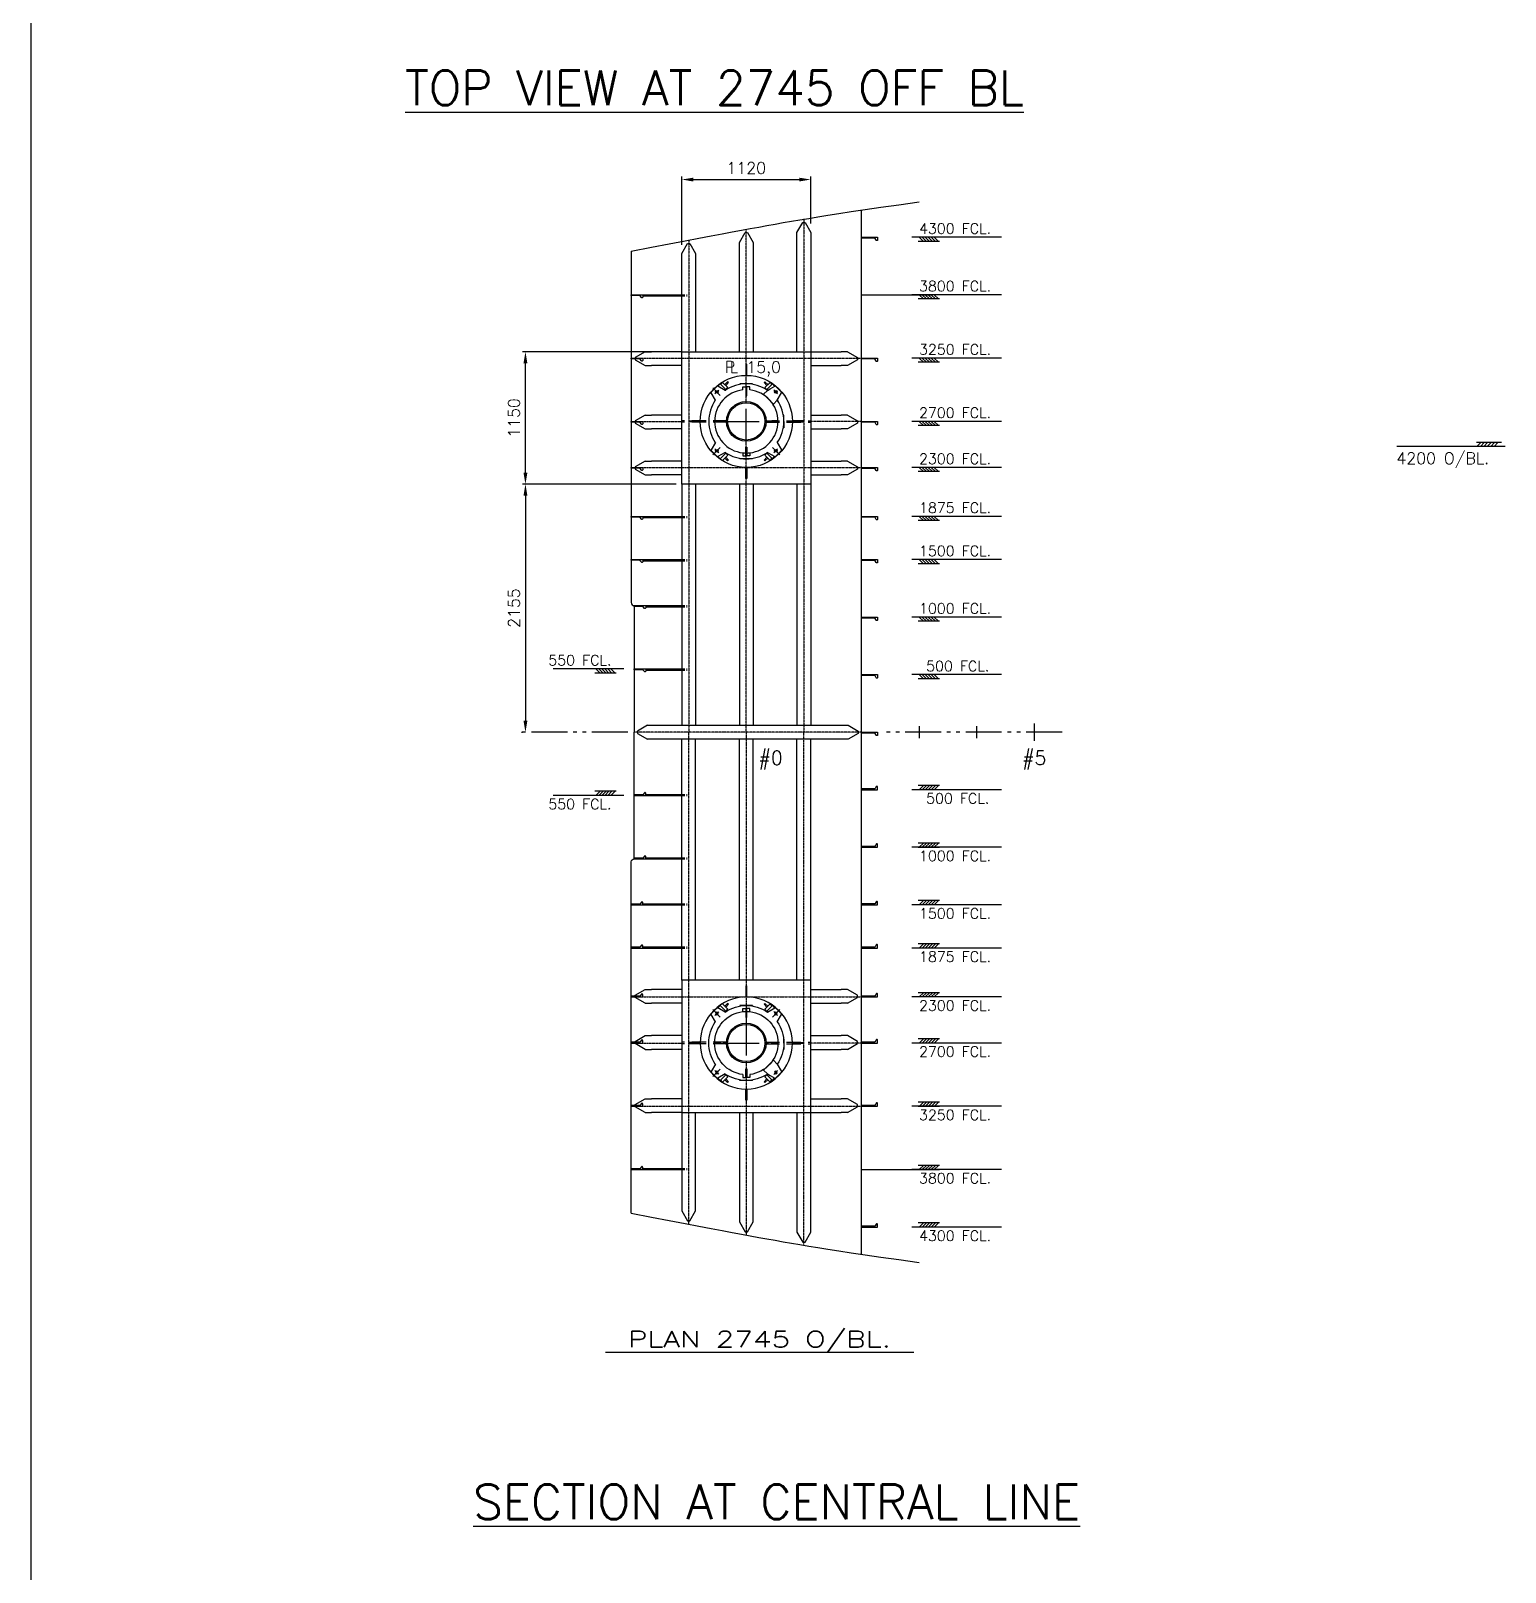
# Model space of a CAD drawing. Extents: x 53504 to 217282, y 25397 to 142583.
# Drawn here: x 135792 to 148596, y 115804 to 129194 of the extents above; entities that cross this region are included whole.
import ezdxf
from ezdxf.enums import TextEntityAlignment as Align

# ---------------------------------------------------------------- set-up
doc = ezdxf.new("R2010")
doc.units = 0
doc.header["$LTSCALE"] = 250
for name, pattern in [('DASHED', [0.75, 0.5, -0.25]), ('PHANTOM', [2.1, 1.25, -0.2, 0.125, -0.2, 0.125, -0.2]), ('STP-025', [0.16, 0.1, -0.06])]:
    doc.linetypes.add(name, pattern=pattern)
doc.layers.get('0').update_dxf_attribs({"linetype": 'CONTINUOUS'})
doc.layers.get('DEFPOINTS').update_dxf_attribs({"linetype": 'CONTINUOUS'})
for name, color, linetype in [('_-0', 7, 'CONTINUOUS'), ('S0CO1', 1, 'CONTINUOUS'), ('S0CO2', 2, 'CONTINUOUS'), ('S0CO5', 4, 'CONTINUOUS'), ('S0DA1', 1, 'DASHED'), ('S0DA2', 2, 'DASHED'), ('S0DA3', 3, 'DASHED'), ('S0DIM', 2, 'CONTINUOUS'), ('S0PH1', 1, 'PHANTOM'), ('S0TX2', 2, 'CONTINUOUS')]:
    doc.layers.add(name, color=color, linetype=linetype)
doc.styles.add('ROMANS', font='romans', dxfattribs={"height": 100})
doc.dimstyles.get("Standard").update_dxf_attribs({"dimscale": 50, "dimtxt": 2, "dimasz": 2, "dimexe": 0.5, "dimexo": 1, "dimgap": 1, "dimtad": 1, "dimdsep": 46, "dimtxsty": 'ROMANS', "dimcen": 1.5, "dimclrd": 1, "dimclre": 1, "dimclrt": 2, "dimazin": 2, "dimtfac": 1, "dimtmove": 2, "dimatfit": 3, "dimfxl": 1, "dimtvp": 100, "dimtolj": 1, "dimarcsym": 0})

# ---------------------------------------------------------------- blocks, each defined once
blk = doc.blocks.new('stmaskinplan')
at = {"color": 0, "linetype": 'ByBlock'}
for p, q in [((-5, 496), (5, 496)), ((-5, 496), (-5, 400)), ((5, 400), (5, 496)), ((-254, 306), (-306, 254)), ((-226, 226), (-292, 292)), ((-184, 269), (-248, 306)), ((-227, 325), (-246, 305)), ((-181, 279), (-227, 325)), ((-206, 339), (-223, 321)), ((-160, 293), (-206, 339)), ((-188, 271), (-181, 279)), ((-162, 344), (-186, 319)), ((-177, 275), (-181, 279)), ((-179, 312), (-154, 337)), ((-177, 275), (-160, 293)), ((-154, 337), (-162, 344)), ((-55, 326), (-55, 321)), ((55, 326), (-55, 326)), ((-30, 300), (0, 300)), ((-30, 273), (-30, 300)), ((-5, 300), (-5, 223)), ((30, 300), (0, 300)), ((5, 223), (5, 300)), ((30, 273), (30, 300)), ((55, 326), (55, 321)), ((184, 269), (150, 235)), ((154, 337), (162, 344)), ((179, 312), (154, 337)), ((160, 293), (206, 339)), ((177, 275), (160, 293)), ((162, 344), (186, 319)), ((177, 275), (181, 279)), ((181, 279), (227, 325)), ((188, 271), (181, 279)), ((184, 269), (206, 282)), ((206, 339), (223, 321)), ((206, 282), (248, 306)), ((227, 325), (246, 305)), ((306, 254), (254, 306)), ((-269, 184), (-306, 248)), ((-5, 223), (5, 223)), ((235, 150), (150, 235)), ((269, 184), (235, 150)), ((269, 184), (306, 248)), ((-496, 5), (-400, 5)), ((-496, 5), (-496, -5)), ((-275, 5), (-223, 5)), ((-223, 5), (-223, -5)), ((275, 5), (223, 5)), ((223, 5), (223, -5)), ((326, 55), (321, 55)), ((326, 0), (326, 55)), ((326, 0), (326, -55)), ((496, 5), (400, 5)), ((496, 5), (496, -5)), ((-400, -5), (-496, -5)), ((-223, -5), (-275, -5)), ((223, -5), (275, -5)), ((326, -55), (321, -55)), ((400, -5), (496, -5)), ((-269, -184), (-306, -248)), ((-254, -306), (-306, -254)), ((-226, -226), (-292, -292)), ((-5, -223), (5, -223)), ((-5, -300), (-5, -223)), ((5, -223), (5, -300)), ((226, -226), (292, -292)), ((306, -254), (254, -306)), ((269, -184), (306, -248)), ((-184, -269), (-248, -306)), ((-227, -325), (-246, -305)), ((-181, -279), (-227, -325)), ((-160, -293), (-206, -339)), ((-188, -271), (-181, -279)), ((-162, -344), (-186, -319)), ((-177, -275), (-181, -279)), ((-179, -312), (-154, -337)), ((-177, -275), (-160, -293)), ((-154, -337), (-162, -344)), ((-55, -326), (-55, -321)), ((55, -326), (-55, -326)), ((-30, -273), (-30, -300)), ((-30, -300), (0, -300)), ((-5, -496), (-5, -400)), ((30, -300), (0, -300)), ((5, -400), (5, -496)), ((30, -273), (30, -300)), ((55, -326), (55, -321)), ((179, -312), (154, -337)), ((154, -337), (162, -344)), ((177, -275), (160, -293)), ((160, -293), (206, -339)), ((162, -344), (186, -319)), ((177, -275), (181, -279)), ((188, -271), (181, -279)), ((181, -279), (227, -325)), ((184, -269), (248, -306)), ((206, -339), (223, -321)), ((227, -325), (246, -305)), ((-5, -496), (5, -496))]:
    blk.add_line(p, q, dxfattribs=at)
for centre, radius in [((0, 0), 400), ((-256, 256), 12.2), ((256, 256), 12.2), ((-256, -256), 12.2), ((256, -256), 12.2)]:
    blk.add_circle(centre, radius, dxfattribs=at)
for centre, radius, start, end in [((0, 0), 275, 96.2629, 263.7371), ((0, 0), 362, 131.4545, 138.8111), ((-251, 302), 5, 60, 135), ((-184, 280), 9, 244.5866, 301.8073), ((0, 0), 326, 55.6525, 124.3475), ((0, 0), 275, 276.2629, 83.7371), ((184, 280), 9, 238.1927, 295.4134), ((0, 0), 362, 41.4545, 48.8111), ((251, 302), 5, 45, 120), ((0, 0), 326, 145.6525, 180), ((-302, 251), 5, 135, 210), ((-280, 184), 9, 328.1927, 25.4134), ((0, 0), 326, 0, 34.3475), ((280, 184), 9, 154.5866, 211.8073), ((302, 251), 5, 330, 45), ((0, 0), 326, 180, 214.3475), ((0, 0), 326, 325.6525, 0), ((-302, -251), 5, 150, 225), ((-280, -184), 9, 334.5866, 31.8073), ((0, 0), 362, 221.1889, 228.5455), ((0, 0), 362, 311.1889, 318.5455), ((280, -184), 9, 148.1927, 205.4134), ((302, -251), 5, 315, 30), ((-251, -302), 5, 225, 300), ((-251, -302), 5, 225, 300), ((-184, -280), 9, 58.1927, 115.4134), ((0, 0), 326, 235.6525, 304.3475), ((0, -5), 270, 263.6206, 270), ((0, -5), 270, 270, 276.3794), ((184, -280), 9, 64.5866, 121.8073)]:
    blk.add_arc(centre, radius, start, end, dxfattribs=at)
at = {"layer": 'S0PH1'}
for p, q in [((0, -204), (0, 209)), ((-202, 0), (206, 0))]:
    blk.add_line(p, q, dxfattribs=at)
blk = doc.blocks.new('HP140x8')
at = {"color": 0}
blk.add_lwpolyline([(0, 0), (0, -140), (24, -140, 0.767327), (27, -129), (11, -119, -0.267949), (8, -115), (8, 0)], format="xyb", close=True, dxfattribs=at)
blk = doc.blocks.new('HP100x7')
at = {"color": 0}
blk.add_lwpolyline([(0, 0), (0, -100), (20, -100, 0.767327), (24, -89), (10, -79, -0.267949), (7, -75), (7, 0)], format="xyb", close=True, dxfattribs=at)
blk = doc.blocks.new('*X7')
at = {"color": 0}
for p, q in [((13410, 17177), (13450, 17217)), ((13439, 17177), (13479, 17217)), ((13467, 17177), (13507, 17217)), ((13495, 17177), (13535, 17217)), ((13523, 17177), (13563, 17217)), ((13552, 17177), (13592, 17217))]:
    blk.add_line(p, q, dxfattribs=at)
blk = doc.blocks.new('TYKK')
at = {"layer": 'S0CO1'}
for p, q in [((-2.04, 0.82), (2.04, 0.82)), ((-2.04, 0), (2.04, 0))]:
    blk.add_line(p, q, dxfattribs=at)
at = {"layer": 'S0CO1', "xscale": 0.0204, "yscale": 0.0204, "zscale": 0.0204}
blk.add_blockref('*X7', (-275.41, -350.41), dxfattribs=at)
blk = doc.blocks.new('snip')
at = {"color": 0, "linetype": 'ByBlock'}
for p, q in [((-75, -151), (-75, -221)), ((75, -151), (75, -221))]:
    blk.add_line(p, q, dxfattribs=at)
blk.add_lwpolyline([(75, -151), (13, -43), (-12, -43), (-75, -151)], dxfattribs=at)
blk = doc.blocks.new('*D126')
at = {"layer": 'DEFPOINTS', "color": 0, "transparency": 16777216}
for p in [(141445, 125256), (140087, 123101), (140103, 123101)]:
    blk.add_point(p, dxfattribs=at)
at = {"layer": 'S0CO1', "color": 1, "lineweight": -2, "transparency": 16777216}
for p, q in [((141395, 125256), (140062, 125256)), ((140087, 125156), (140087, 123201)), ((140053, 123101), (140062, 123101))]:
    blk.add_line(p, q, dxfattribs=at)
at = {"layer": 'S0CO1', "color": 1, "transparency": 16777216}
for points in [[(140070, 125156), (140104, 125156), (140087, 125256)], [(140070, 123201), (140104, 123201), (140087, 123101)]]:
    blk.add_solid(points, dxfattribs=at)
at = {"layer": 'S0CO1', "color": 2, "transparency": 16777216, "insert": (139987, 124179), "char_height": 100, "attachment_point": 5, "rotation": 90, "style": 'ROMANS'}
blk.add_mtext('\\A1;2155', dxfattribs=at)
blk = doc.blocks.new('*D127')
at = {"layer": 'DEFPOINTS', "color": 0, "transparency": 16777216}
for p in [(140087, 126406), (141445, 126406), (141445, 125256)]:
    blk.add_point(p, dxfattribs=at)
at = {"layer": 'S0CO1', "color": 1, "lineweight": -2, "transparency": 16777216}
for p, q in [((141395, 126406), (140062, 126406)), ((140087, 125356), (140087, 126306)), ((141395, 125256), (140062, 125256))]:
    blk.add_line(p, q, dxfattribs=at)
at = {"layer": 'S0CO1', "color": 1, "transparency": 16777216}
for points in [[(140070, 126306), (140104, 126306), (140087, 126406)], [(140070, 125356), (140104, 125356), (140087, 125256)]]:
    blk.add_solid(points, dxfattribs=at)
at = {"layer": 'S0CO1', "color": 2, "transparency": 16777216, "insert": (139987, 125831), "char_height": 100, "attachment_point": 5, "rotation": 90, "style": 'ROMANS'}
blk.add_mtext('\\A1;1150', dxfattribs=at)
blk = doc.blocks.new('*D128')
at = {"layer": 'DEFPOINTS', "color": 0, "transparency": 16777216}
for p in [(142565, 127902), (142565, 127469), (141445, 127285)]:
    blk.add_point(p, dxfattribs=at)
at = {"layer": 'S0CO1', "color": 1, "lineweight": -2, "transparency": 16777216}
for p, q in [((141445, 127335), (141445, 127927)), ((141545, 127902), (142465, 127902)), ((142565, 127519), (142565, 127927))]:
    blk.add_line(p, q, dxfattribs=at)
at = {"layer": 'S0CO1', "color": 1, "transparency": 16777216}
for points in [[(141545, 127918), (141545, 127885), (141445, 127902)], [(142465, 127918), (142465, 127885), (142565, 127902)]]:
    blk.add_solid(points, dxfattribs=at)
at = {"layer": 'S0CO1', "color": 2, "transparency": 16777216, "insert": (142005, 128002), "char_height": 100, "attachment_point": 5, "style": 'ROMANS'}
blk.add_mtext('\\A1;1120', dxfattribs=at)
blk = doc.blocks.new('PLDIM2')
at = {"layer": 'S0TX2', "style": 'ROMANS'}
for s, p in [('P', (-19, 0)), ('L', (23, 0))]:
    blk.add_text(s, height=100, dxfattribs=at).set_placement(p)
blk.add_attdef('XX.X', (168, -1), '', height=100, dxfattribs=at)
blk = doc.blocks.new('ST10011')
at = {"layer": 'S0CO1'}
for p, q in [((4.24, 0.65), (-0.08, 0.65)), ((0, 0), (0.65, 0.65)), ((0.6, 0), (1.25, 0.65)), ((1.2, 0), (1.85, 0.65)), ((1.8, 0), (2.45, 0.65)), ((2.4, 0), (3.05, 0.65)), ((3, 0), (3.65, 0.65))]:
    blk.add_line(p, q, dxfattribs=at)

msp = doc.modelspace()

# ---------------------------------------------------------------- linework, layer by layer
at = {"layer": 'S0CO1', "color": 6}
msp.add_line((135791.556, 141186.874), (135791.556, 92984.046), dxfattribs=at)
at = {"layer": 'S0CO1', "color": 0}
for p, q in [((141105.181, 126901.091), (141445.181, 126901.091)), ((141105.181, 126891.091), (141445.181, 126891.091)), ((141445.181, 126406.091), (141181.739, 126406.091)), ((142565.181, 126406.091), (142828.623, 126406.091)), ((141445.181, 126286.091), (141181.739, 126286.091)), ((142565.181, 126286.091), (142828.623, 126286.091)), ((141445.181, 125856.091), (141181.739, 125856.091)), ((141445.181, 125736.091), (141181.739, 125736.091)), ((142565.181, 125856.091), (142828.623, 125856.091)), ((142565.181, 125736.091), (142828.623, 125736.091)), ((141445.181, 125456.091), (141181.739, 125456.091)), ((141445.181, 125336.091), (141181.739, 125336.091)), ((142565.181, 125456.091), (142828.623, 125456.091)), ((142565.181, 125336.091), (142828.623, 125336.091)), ((141445.181, 125256.091), (141445.181, 123161.091)), ((141565.181, 125256.091), (141565.181, 123161.091)), ((141945.181, 125256.091), (141945.181, 123161.091)), ((142065.181, 125256.091), (142065.181, 123161.091)), ((142445.181, 125256.091), (142445.181, 123161.091)), ((142565.181, 125256.091), (142565.181, 123161.091)), ((141105.181, 124976.091), (141445.181, 124976.091)), ((141105.181, 124966.091), (141445.181, 124966.091)), ((141105.181, 124601.091), (141445.181, 124601.091)), ((141105.181, 124591.091), (141445.181, 124591.091)), ((141131.291, 124201.091), (141445.181, 124201.091)), ((141131.291, 124191.091), (141445.181, 124191.091)), ((141131.291, 123651.091), (141445.181, 123651.091)), ((141131.291, 123641.091), (141445.181, 123641.091)), ((141445.181, 120946.091), (141445.181, 123041.091)), ((141565.181, 120946.091), (141565.181, 123041.091)), ((141945.181, 120946.091), (141945.181, 123041.091)), ((142065.181, 120946.091), (142065.181, 123041.091)), ((142445.181, 120946.091), (142445.181, 123041.091)), ((142565.181, 120946.091), (142565.181, 123041.091)), ((141131.291, 122561.091), (141445.181, 122561.091)), ((141131.291, 122551.091), (141445.181, 122551.091)), ((141131.291, 122011.091), (141445.181, 122011.091)), ((141131.291, 122001.091), (141445.181, 122001.091)), ((141105.181, 121611.091), (141445.181, 121611.091)), ((141105.181, 121601.091), (141445.181, 121601.091)), ((141105.181, 121236.091), (141445.181, 121236.091)), ((141105.181, 121226.091), (141445.181, 121226.091)), ((141445.181, 120866.091), (141181.739, 120866.091)), ((142565.181, 120866.091), (142828.623, 120866.091)), ((141445.181, 120746.091), (141181.739, 120746.091)), ((142565.181, 120746.091), (142828.623, 120746.091)), ((141445.181, 120466.091), (141181.739, 120466.091)), ((142565.181, 120466.091), (142828.623, 120466.091)), ((141445.181, 120346.091), (141181.739, 120346.091)), ((142565.181, 120346.091), (142828.623, 120346.091)), ((141445.181, 119916.091), (141181.739, 119916.091)), ((142565.181, 119916.091), (142828.623, 119916.091)), ((141445.181, 119796.091), (141181.739, 119796.091)), ((142565.181, 119796.091), (142828.623, 119796.091)), ((141105.181, 119311.091), (141445.181, 119311.091)), ((141105.181, 119301.091), (141445.181, 119301.091))]:
    msp.add_line(p, q, dxfattribs=at)
for points in [[(142445.181, 126406.091), (142445.181, 127443.298), (142495.181, 127529.9), (142515.181, 127529.9), (142565.181, 127443.298), (142565.181, 126406.091)], [(141445.181, 126406.091), (141445.181, 127259.307), (141495.181, 127345.91), (141515.181, 127345.91), (141565.181, 127259.307), (141565.181, 126406.091)], [(141945.181, 126406.091), (141945.181, 127354.588), (141995.181, 127441.19), (142015.181, 127441.19), (142065.181, 127354.588), (142065.181, 126406.091)], [(141147.894, 123161.091), (141061.291, 123111.091), (141061.291, 123091.091), (141147.894, 123041.091)], [(141147.894, 123161.091), (142888.579, 123161.091), (142975.181, 123111.091), (142975.181, 123091.091), (142888.579, 123041.091), (141147.894, 123041.091)], [(141445.181, 119796.091), (141445.181, 118942.874), (141495.181, 118856.272), (141515.181, 118856.272), (141565.181, 118942.874), (141565.181, 119796.091)], [(141945.181, 119796.091), (141945.181, 118847.594), (141995.181, 118760.991), (142015.181, 118760.991), (142065.181, 118847.594), (142065.181, 119796.091)], [(142445.181, 119796.091), (142445.181, 118758.884), (142495.181, 118672.281), (142515.181, 118672.281), (142565.181, 118758.884), (142565.181, 119796.091)]]:
    msp.add_lwpolyline(points, dxfattribs=at)
at = {"layer": 'S0CO2', "color": 0}
for points in [[(141445.181, 126406.091), (142565.181, 126406.091), (142565.181, 125256.091), (141445.181, 125256.091)], [(141445.181, 119796.091), (142565.181, 119796.091), (142565.181, 120946.091), (141445.181, 120946.091)]]:
    msp.add_lwpolyline(points, close=True, dxfattribs=at)
for centre, radius in [((142005.181, 125801.091), 171.95), ((142005.181, 125801.091), 161.95), ((142005.181, 120401.091), 171.95), ((142005.181, 120401.091), 161.95)]:
    msp.add_circle(centre, radius, dxfattribs=at)
at = {"layer": 'S0CO5', "color": 0}
for p, q in [((143005.181, 118563.42), (143005.181, 127638.762)), ((143005.181, 126901.091), (143607.08, 126901.091)), ((143005.181, 119301.091), (143607.08, 119301.091))]:
    msp.add_line(p, q, dxfattribs=at)
for points in [[(141005.181, 127280.108), (141181.369, 127313.853), (141336.561, 127343.541), (141473.199, 127369.63), (141593.723, 127392.58), (141700.575, 127412.849), (141796.197, 127430.896), (141883.029, 127447.178), (141963.514, 127462.155), (142039.849, 127476.236), (142113.254, 127489.633), (142184.706, 127502.511), (142255.181, 127515.032), (142325.656, 127527.361), (142397.108, 127539.662), (142470.513, 127552.097), (142546.848, 127564.831), (142627.333, 127578.046), (142714.165, 127592.007), (142809.787, 127606.995), (142916.639, 127623.292), (143037.164, 127641.181), (143173.801, 127660.945), (143328.993, 127682.866), (143505.181, 127707.226)], [(141005.181, 118922.073), (141181.369, 118888.329), (141336.561, 118858.641), (141473.199, 118832.551), (141593.723, 118809.601), (141700.575, 118789.332), (141796.197, 118771.286), (141883.029, 118755.003), (141963.514, 118740.026), (142039.849, 118725.946), (142113.254, 118712.548), (142184.706, 118699.671), (142255.181, 118687.149), (142325.656, 118674.82), (142397.108, 118662.52), (142470.513, 118650.085), (142546.848, 118637.351), (142627.333, 118624.135), (142714.165, 118610.175), (142809.787, 118595.187), (142916.639, 118578.89), (143037.164, 118561), (143173.801, 118541.236), (143328.993, 118519.315), (143505.181, 118494.955)]]:
    msp.add_lwpolyline(points, dxfattribs=at)
for points in [[(141005.181, 127280.108), (141005.181, 124227.201, 0.414213562), (141031.291, 124201.091), (141031.291, 123101.091)], [(141005.181, 118922.073), (141005.181, 121974.981, -0.414213562), (141031.291, 122001.091), (141031.291, 123101.091)]]:
    msp.add_lwpolyline(points, format="xyb", dxfattribs=at)
at = {"layer": 'S0DA1', "color": 0, "linetype": 'STP-025'}
for p, q in [((141445.181, 126901.091), (141490.181, 126901.091)), ((141445.181, 126891.091), (141490.181, 126891.091)), ((141445.181, 124976.091), (141490.181, 124976.091)), ((141445.181, 124966.091), (141490.181, 124966.091)), ((141445.181, 124601.091), (141490.181, 124601.091)), ((141445.181, 124591.091), (141490.181, 124591.091)), ((141445.181, 124201.091), (141490.181, 124201.091)), ((141445.181, 124191.091), (141490.181, 124191.091)), ((141445.181, 123651.091), (141490.181, 123651.091)), ((141445.181, 123641.091), (141490.181, 123641.091)), ((141445.181, 122561.091), (141490.181, 122561.091)), ((141445.181, 122551.091), (141490.181, 122551.091)), ((141445.181, 122011.091), (141490.181, 122011.091)), ((141445.181, 122001.091), (141490.181, 122001.091)), ((141445.181, 121611.091), (141490.181, 121611.091)), ((141445.181, 121601.091), (141490.181, 121601.091)), ((141445.181, 121236.091), (141490.181, 121236.091)), ((141445.181, 121226.091), (141490.181, 121226.091)), ((141445.181, 119311.091), (141490.181, 119311.091)), ((141445.181, 119301.091), (141490.181, 119301.091))]:
    msp.add_line(p, q, dxfattribs=at)
at = {"layer": 'S0DA1', "color": 0}
for p, q in [((141843.231, 125807.091), (141445.181, 125807.091)), ((141843.231, 125795.091), (141445.181, 125795.091)), ((142167.131, 125807.091), (142565.181, 125807.091)), ((142167.131, 125795.091), (142565.181, 125795.091)), ((141843.231, 120407.091), (141445.181, 120407.091)), ((141843.231, 120395.091), (141445.181, 120395.091)), ((142167.131, 120407.091), (142565.181, 120407.091)), ((142167.131, 120395.091), (142565.181, 120395.091))]:
    msp.add_line(p, q, dxfattribs=at)
at = {"layer": 'S0DA2', "color": 0, "ltscale": 0.02}
for p, q in [((142005.181, 125973.041), (142005.181, 127471.19)), ((142505.181, 127559.9), (142505.181, 123101.091)), ((141505.181, 127375.91), (141505.181, 123101.091)), ((142005.181, 123101.091), (142005.181, 125629.141)), ((141505.181, 118826.272), (141505.181, 123101.091)), ((142005.181, 123101.091), (142005.181, 120573.041)), ((142505.181, 118642.281), (142505.181, 123101.091)), ((142005.181, 120229.141), (142005.181, 118730.991))]:
    msp.add_line(p, q, dxfattribs=at)
at = {"layer": 'S0DA3', "color": 0, "ltscale": 0.02}
for p, q in [((141005.181, 126351.091), (143005.181, 126351.091)), ((141005.181, 125801.091), (141445.181, 125801.091)), ((143005.181, 125801.091), (142565.181, 125801.091)), ((141005.181, 125401.091), (143005.181, 125401.091)), ((143005.181, 123101.091), (141031.291, 123101.091)), ((141005.181, 120801.091), (143005.181, 120801.091)), ((141005.181, 120401.091), (141445.181, 120401.091)), ((143005.181, 120401.091), (142565.181, 120401.091)), ((141005.181, 119851.091), (143005.181, 119851.091))]:
    msp.add_line(p, q, dxfattribs=at)
at = {"layer": 'S0DIM', "color": 0}
for p, q in [((144222.179, 127401.091), (143443.202, 127401.091)), ((144222.179, 126901.091), (143443.202, 126901.091)), ((144222.179, 126351.091), (143443.202, 126351.091)), ((144222.179, 125801.091), (143443.202, 125801.091)), ((144222.179, 125401.091), (143443.202, 125401.091)), ((144222.179, 124976.091), (143443.202, 124976.091)), ((144222.179, 124601.091), (143443.202, 124601.091)), ((144222.179, 124101.091), (143443.202, 124101.091)), ((140941.157, 123651.091), (140326.931, 123651.091)), ((144222.179, 123601.091), (143443.202, 123601.091)), ((140941.157, 122551.091), (140326.931, 122551.091)), ((144222.179, 122601.091), (143443.202, 122601.091)), ((144222.179, 122101.091), (143443.202, 122101.091)), ((144222.179, 121601.091), (143443.202, 121601.091)), ((144222.179, 121226.091), (143443.202, 121226.091)), ((144222.179, 120801.091), (143443.202, 120801.091)), ((144222.179, 120401.091), (143443.202, 120401.091)), ((144222.179, 119851.091), (143443.202, 119851.091)), ((144222.179, 119301.091), (143443.202, 119301.091)), ((144222.179, 118801.091), (143443.202, 118801.091))]:
    msp.add_line(p, q, dxfattribs=at)
msp.add_lwpolyline([(148595.526, 125584.241), (147654.749, 125584.241)], dxfattribs=at)
at = {"layer": 'S0PH1', "color": 0}
for p, q in [((140976.282, 123101.091), (140022.759, 123101.091)), ((144747.731, 123101.091), (143220.185, 123101.091))]:
    msp.add_line(p, q, dxfattribs=at)
at = {"layer": 'S0TX2', "color": 0}
for p, q in [((143505.181, 123153.591), (143505.181, 123048.591)), ((144005.181, 123153.591), (144005.181, 123048.591)), ((144505.181, 123176.091), (144505.181, 123026.091)), ((143458.892, 117711.871), (140782.399, 117711.871))]:
    msp.add_line(p, q, dxfattribs=at)

# ---------------------------------------------------------------- block references
at = {"layer": 'S0CO1', "color": 0, "yscale": 0.7999999999992724}
for p, xscale, zscale, rotation in [((141005.181, 126346.091), 0.7999999999992724, 0.7999999999992724, 90), ((143005.181, 126346.091), -0.7999999999992724, 0.8, 270), ((141005.181, 125796.091), 0.7999999999992724, 0.7999999999992724, 90), ((143005.181, 125796.091), -0.7999999999992724, 0.8, 270), ((141005.181, 125396.091), 0.7999999999992724, 0.7999999999992724, 90), ((143005.181, 125396.091), -0.7999999999992724, 0.8, 270), ((141005.181, 120806.091), -0.7999999999992724, 0.8, 90), ((143005.181, 120806.091), 0.7999999999992724, 0.7999999999992724, 270), ((141005.181, 120406.091), -0.7999999999992724, 0.8, 90), ((143005.181, 120406.091), 0.7999999999992724, 0.7999999999992724, 270), ((141005.181, 119856.091), -0.7999999999992724, 0.8, 90), ((143005.181, 119856.091), 0.7999999999992724, 0.7999999999992724, 270)]:
    msp.add_blockref('snip', p, dxfattribs=dict(at, xscale=xscale, zscale=zscale, rotation=rotation))
at = {"layer": 'S0CO1', "color": 0}
msp.add_blockref('PLDIM2', (141838.015, 126223.585), dxfattribs=at).add_auto_attribs({'XX.X': '15,0'})
at = {"layer": 'S0CO2', "color": 0, "xscale": -1}
for name, p, rotation in [('HP140x8', (143005.181, 127401.091), 90), ('HP140x8', (143005.181, 126351.091), 90), ('HP140x8', (143005.181, 125801.091), 90), ('HP140x8', (143005.181, 125401.091), 90), ('HP140x8', (143005.181, 124976.091), 90), ('HP140x8', (143005.181, 124601.091), 90), ('HP140x8', (143005.181, 124101.091), 90), ('HP140x8', (143005.181, 123601.091), 90), ('HP140x8', (143005.181, 123101.091), 90), ('stmaskinplan', (142005.181, 120401.091), 180)]:
    msp.add_blockref(name, p, dxfattribs=dict(at, rotation=rotation))
at = {"layer": 'S0CO2', "color": 0}
msp.add_blockref('stmaskinplan', (142005.181, 125801.091), dxfattribs=at)
at = {"layer": 'S0CO2', "color": 0, "rotation": 90}
for p in [(143005.181, 122601.091), (143005.181, 122101.091), (143005.181, 121601.091), (143005.181, 121226.091), (143005.181, 120801.091), (143005.181, 120401.091), (143005.181, 119851.091), (143005.181, 118801.091)]:
    msp.add_blockref('HP140x8', p, dxfattribs=at)
at = {"layer": 'S0DIM', "color": 0, "extrusion": (0, 0, -1), "xscale": 45, "yscale": 45, "zscale": -45}
for p in [(-143590.45, 127364.371), (-143590.45, 126864.371), (-143590.45, 126314.371), (-143590.45, 125764.371), (-143590.45, 125364.371), (-143590.45, 124939.371), (-143590.45, 124564.371), (-143590.45, 124064.371), (-140781.891, 123614.371), (-143590.45, 123564.371)]:
    msp.add_blockref('TYKK', p, dxfattribs=at)
at = {"layer": 'S0DIM', "color": 0, "xscale": 50, "yscale": 50, "zscale": 50}
msp.add_blockref('ST10011', (148350.348, 125584.241), dxfattribs=at)
at = {"layer": 'S0DIM', "color": 0, "extrusion": (0, 0, -1), "xscale": -45, "yscale": 45, "zscale": -45, "rotation": 180}
for p in [(-140781.891, 122587.811), (-143590.45, 122637.811), (-143590.45, 122137.811), (-143590.45, 121637.811), (-143590.45, 121262.811), (-143590.45, 120837.811), (-143590.45, 120437.811), (-143590.45, 119887.811), (-143590.45, 119337.811), (-143590.45, 118837.811)]:
    msp.add_blockref('TYKK', p, dxfattribs=at)
at = {"layer": 'S0TX2', "color": 0, "xscale": -1, "rotation": 90}
for p in [(141005.181, 126901.091), (141005.181, 126351.091), (141005.181, 125801.091), (141005.181, 125401.091), (141005.181, 124976.091), (141005.181, 124601.091), (141031.291, 124201.091), (141031.291, 123651.091)]:
    msp.add_blockref('HP100x7', p, dxfattribs=at)
at = {"layer": 'S0TX2', "color": 0, "rotation": 90}
for p in [(141031.291, 122551.091), (141031.291, 122001.091), (141005.181, 121601.091), (141005.181, 121226.091), (141005.181, 120801.091), (141005.181, 120401.091), (141005.181, 119851.091), (141005.181, 119301.091)]:
    msp.add_blockref('HP100x7', p, dxfattribs=at)

# ---------------------------------------------------------------- texts
at = {"layer": '_-0', "linetype": 'ByBlock', "style": 'ROMANS'}
for s, p in [('%%UTOP VIEW AT 2745 OFF BL', (139042.29, 128548.621)), ('%%USECTION AT CENTRAL LINE', (139633.217, 116265.138))]:
    msp.add_text(s, height=300, dxfattribs=at).set_placement(p)
at = {"layer": 'S0DIM', "color": 0, "style": 'ROMANS', "text_generation_flag": 6}
for s, p in [('4300 FCL.', (143505.695, 127430.841)), ('3800 FCL.', (143505.695, 126930.841)), ('3250 FCL.', (143505.695, 126380.841)), ('2700 FCL.', (143505.695, 125830.841)), ('2300 FCL.', (143505.695, 125430.841)), ('1875 FCL.', (143505.695, 125005.841)), ('1500 FCL.', (143505.695, 124630.841)), ('1000 FCL.', (143505.695, 124130.841)), (' 550 FCL.', (140224.672, 123680.841)), (' 500 FCL.', (143505.695, 123630.841)), (' 550 FCL.', (140224.672, 122431.34)), (' 500 FCL.', (143505.695, 122481.34)), ('1000 FCL.', (143505.695, 121981.34)), ('1500 FCL.', (143505.695, 121481.34)), ('1875 FCL.', (143505.695, 121106.34)), ('2300 FCL.', (143505.695, 120681.34)), ('2700 FCL.', (143505.695, 120281.34)), ('3250 FCL.', (143505.695, 119731.34)), ('3800 FCL.', (143505.695, 119181.34)), ('4300 FCL.', (143505.695, 118681.34))]:
    msp.add_text(s, height=90, rotation=180, dxfattribs=at).set_placement(p)
at = {"layer": 'S0DIM', "color": 0, "style": 'ROMANS'}
for s, p in [('#0', (142216.338, 122869.446)), ('#5', (144505.181, 122869.446))]:
    msp.add_text(s, height=120, dxfattribs=at).set_placement(p, align=Align.MIDDLE)
at = {"layer": 'S0TX2', "color": 0, "style": 'ROMANS'}
msp.add_text('4200 O/BL.', height=100, dxfattribs=at).set_placement((147651.643, 125430.487))
at = {"layer": 'S0TX2', "color": 0, "style": 'ROMANS', "width": 1.35}
msp.add_text('PLAN 2745 O/BL.', height=140, dxfattribs=at).set_placement((142119.367, 117818.104), align=Align.MIDDLE)

# ---------------------------------------------------------------- dimensions: what is measured, and where the dimension line sits
at = {"layer": 'S0CO1', "color": 0}
dim = msp.add_linear_dim(base=(142565.181, 127901.583), p1=(141445.181, 127284.795), p2=(142565.181, 127468.785), dimstyle='STANDARD', dxfattribs=at)
dim.commit()
dim.dimension.update_dxf_attribs({"geometry": '*D128', "text_midpoint": (142005.181, 128001.583)})
for base, p2, picture, middle in [((140086.912, 126406.091), (141445.181, 126406.091), '*D127', (139986.912, 125831.091)), ((140086.912, 123101.091), (140103.165, 123101.091), '*D126', (139986.912, 124178.591))]:
    dim = msp.add_linear_dim(base=base, p1=(141445.181, 125256.091), p2=p2, angle=90, dimstyle='STANDARD', dxfattribs=at)
    dim.commit()
    dim.dimension.update_dxf_attribs({"geometry": picture, "text_midpoint": middle})

doc.saveas('drawing.dxf')
